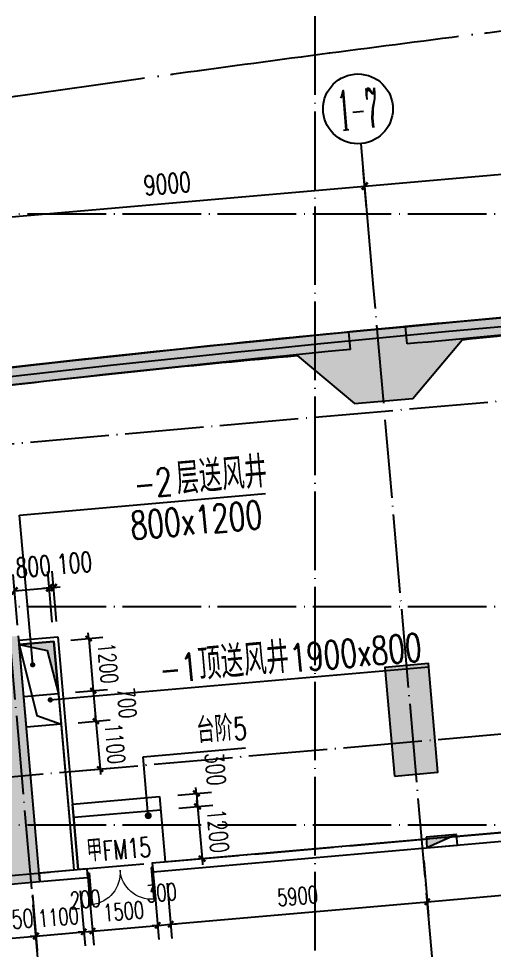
# Model space of a CAD drawing. Extents: x 246015 to 608740, y -108003 to 88400.
# Drawn here: x 345559 to 356457, y 25663 to 47009 of the extents above; entities that cross this region are included whole.
import ezdxf
from ezdxf.enums import TextEntityAlignment as Align

# ---------------------------------------------------------------- set-up
doc = ezdxf.new("R2010")
doc.units = 0
doc.header["$LTSCALE"] = 3000
doc.header["$MEASUREMENT"] = 0
doc.header["$PDMODE"] = 1
doc.linetypes.add('DOTE', pattern=[2.4200000000000004, 2, -0.2, 0.02, -0.2])
doc.layers.get('0').update_dxf_attribs({"linetype": 'CONTINUOUS'})
doc.layers.get('DEFPOINTS').update_dxf_attribs({"linetype": 'CONTINUOUS'})
for name, color, linetype in [('AXIS', 3, 'CONTINUOUS'), ('AXIS_TEXT', 7, 'CONTINUOUS'), ('column', 9, 'CONTINUOUS'), ('DIM_LEAD', 3, 'CONTINUOUS'), ('dote', 1, 'DOTE'), ('PUB_DIM', 3, 'CONTINUOUS'), ('PUB_HATCH', 8, 'CONTINUOUS'), ('PUB_TEXT', 7, 'CONTINUOUS'), ('stair', 2, 'CONTINUOUS'), ('WALL', 9, 'CONTINUOUS'), ('WINDOW', 4, 'CONTINUOUS'), ('WINDOW_TEXT', 7, 'CONTINUOUS'), ('楼板洞口', 4, 'CONTINUOUS'), ('消火栓', 6, 'CONTINUOUS')]:
    doc.layers.add(name, color=color, linetype=linetype)
doc.layers.add('红线', color=7, linetype='CONTINUOUS', true_color=0xe0150b)
doc.styles.add('_TCH_AXIS', font='COMPLEX', dxfattribs={"bigfont": 'GBCBIG'})
doc.styles.add('_TCH_DIM', font='SIMPLEX', dxfattribs={"bigfont": 'GBCBIG'})
doc.styles.add('_TCH_WINDOW', font='SIMPLEX', dxfattribs={"bigfont": 'GBCBIG'})
doc.styles.add('COMPLEX', font='COMPLEX')
doc.styles.add('DIM_FONT', font='simplex.shx', dxfattribs={"width": 0.7, "bigfont": 'hztxt.shx'})
doc.dimstyles.new('DIMN130', dxfattribs={"dimscale": 1.3, "dimtxt": 300, "dimasz": 100, "dimexe": 250, "dimexo": 300, "dimgap": 150, "dimtad": 1, "dimdec": 0, "dimzin": 0, "dimdsep": 46, "dimtxsty": 'DIM_FONT', "dimblk": 'ARCHTICK', "dimcen": 0.09, "dimclrt": 7, "dimazin": 2, "dimtfac": 1, "dimtdec": 0, "dimtix": 1, "dimtmove": 2, "dimatfit": 3, "dimfxl": 0, "dimtolj": 1, "dimtzin": 0, "dimarcsym": 0})
doc.dimstyles.new('DIMN140', dxfattribs={"dimscale": 1.4, "dimtxt": 300, "dimasz": 100, "dimexe": 250, "dimexo": 300, "dimgap": 150, "dimtad": 1, "dimdec": 0, "dimzin": 0, "dimdsep": 46, "dimtxsty": 'DIM_FONT', "dimblk": 'ARCHTICK', "dimcen": 0.09, "dimclrt": 7, "dimazin": 2, "dimtfac": 1, "dimtdec": 0, "dimtix": 1, "dimtmove": 2, "dimatfit": 3, "dimfxl": 0, "dimtolj": 1, "dimtzin": 0, "dimarcsym": 0})
doc.dimstyles.new('DIMN150', dxfattribs={"dimscale": 1.5, "dimtxt": 300, "dimasz": 100, "dimexe": 250, "dimexo": 300, "dimgap": 150, "dimtad": 1, "dimdec": 0, "dimzin": 0, "dimdsep": 46, "dimtxsty": 'DIM_FONT', "dimblk": 'ARCHTICK', "dimcen": 0.09, "dimclrt": 7, "dimazin": 2, "dimtfac": 1, "dimtdec": 0, "dimtix": 1, "dimtmove": 2, "dimatfit": 3, "dimfxl": 0, "dimtolj": 1, "dimtzin": 0, "dimarcsym": 0})

# ---------------------------------------------------------------- blocks, each defined once
blk = doc.blocks.new('_ARCHTICK')
at = {"color": 0, "linetype": 'ByBlock', "const_width": 0.4}
blk.add_lwpolyline([(-0.5, -0.5), (0.5, 0.5)], dxfattribs=at)
blk = doc.blocks.new('*D1144')
at = {"layer": 'AXIS', "color": 0, "lineweight": -2}
for p, q in [((23499.9999652706, 28084.68675917081), (23499.9999652706, 28950.44927407212)), ((32499.99998490015, 28084.68675917085), (32499.99998490015, 28950.44927407212)), ((23499.9999652706, 28575.44927407212), (32499.99998490015, 28575.44927407212))]:
    blk.add_line(p, q, dxfattribs=at)
at = {"layer": 'DEFPOINTS', "color": 0}
for p in [(32499.99998490015, 28575.44927407212), (23499.9999652706, 27634.68675917081), (32499.99998490015, 27634.68675917085)]:
    blk.add_point(p, dxfattribs=at)
at = {"layer": 'AXIS', "color": 0, "lineweight": -2, "xscale": 150, "yscale": 150, "zscale": 150, "rotation": 180}
blk.add_blockref('_ARCHTICK', (23499.9999652706, 28575.44927407212), dxfattribs=at)
at = {"layer": 'AXIS', "color": 0, "lineweight": -2, "xscale": 150, "yscale": 150, "zscale": 150}
blk.add_blockref('_ARCHTICK', (32499.99998490015, 28575.44927407212), dxfattribs=at)
at = {"layer": 'AXIS', "color": 7, "insert": (27999.99997508537, 29025.44927407212), "char_height": 450, "attachment_point": 5, "style": 'DIM_FONT'}
blk.add_mtext('\\A1;9000', dxfattribs=at)
blk = doc.blocks.new('*D1145')
at = {"layer": 'AXIS', "color": 0, "lineweight": -2}
for p, q in [((32499.99998490015, 28084.68675917085), (32499.99998490015, 28950.44927407215)), ((41499.99998490064, 28084.68675917089), (41499.99998490064, 28950.44927407215)), ((32499.99998490015, 28575.44927407215), (41499.99998490064, 28575.44927407215))]:
    blk.add_line(p, q, dxfattribs=at)
at = {"layer": 'DEFPOINTS', "color": 0}
for p in [(41499.99998490064, 28575.44927407215), (32499.99998490015, 27634.68675917085), (41499.99998490064, 27634.68675917089)]:
    blk.add_point(p, dxfattribs=at)
at = {"layer": 'AXIS', "color": 0, "lineweight": -2, "xscale": 150, "yscale": 150, "zscale": 150, "rotation": 180}
blk.add_blockref('_ARCHTICK', (32499.99998490015, 28575.44927407215), dxfattribs=at)
at = {"layer": 'AXIS', "color": 0, "lineweight": -2, "xscale": 150, "yscale": 150, "zscale": 150}
blk.add_blockref('_ARCHTICK', (41499.99998490064, 28575.44927407215), dxfattribs=at)
at = {"layer": 'AXIS', "color": 7, "insert": (36999.99998490039, 29025.44927407215), "char_height": 450, "attachment_point": 5, "style": 'DIM_FONT'}
blk.add_mtext('\\A1;9000', dxfattribs=at)
blk = doc.blocks.new('_AXISO')
blk.add_circle((0, 0), 0.5)
at = {"layer": 'AXIS_TEXT', "style": 'COMPLEX', "width": 1.041666666666667}
blk.add_attdef('A', text='', height=0.56, dxfattribs=at).set_placement((-0.25, -0.28), (0.25, -0.28), align=Align.FIT)
blk = doc.blocks.new('_FZH')
blk.add_lwpolyline([(-0.5, -0.5), (0.4999999999997726, -0.5), (0.4999999999997726, 0.5), (-0.5000000000001137, 0.5000000000000284)], close=True)
at = {"layer": 'PUB_HATCH'}
blk.add_solid([(-0.5, -0.5), (0.4999999999997726, -0.5), (-0.5000000000001137, 0.5000000000000284), (0.4999999999997726, 0.5)], dxfattribs=at)
blk = doc.blocks.new('*D129')
at = {"layer": 'DEFPOINTS', "color": 0}
for p in [(345856.4914461254, 27126.65895113927), (344810.4875166647, 27035.13944682645), (345955.8109230261, 25991.50678996685)]:
    blk.add_point(p, dxfattribs=at)
at = {"layer": 'PUB_DIM', "color": 0, "lineweight": -2}
for p, q in [((345893.0992471845, 26708.25738696723), (345986.3174239087, 25642.83881982347)), ((344847.0953177238, 26616.7378826544), (344940.313494448, 25551.31931551065)), ((344909.8069935654, 25899.98728565402), (344770.339805508, 25887.78468530099)), ((344909.8069935654, 25899.98728565402), (345955.8109230261, 25991.50678996685)), ((345955.8109230261, 25991.50678996685), (346095.2781110834, 26003.70939031988))]:
    blk.add_line(p, q, dxfattribs=at)
at = {"layer": 'PUB_DIM', "color": 0, "lineweight": -2, "xscale": 140, "yscale": 140, "zscale": 140}
for p, rotation in [((345955.8109230261, 25991.50678996685), 185.0003271632225), ((344909.8069935654, 25899.98728565402), 5.000327163222495)]:
    blk.add_blockref('_ARCHTICK', p, dxfattribs=dict(at, rotation=rotation))
at = {"layer": 'PUB_DIM', "color": 7, "insert": (345396.2011572366, 26364.14860198248), "char_height": 420.0000000000001, "attachment_point": 5, "rotation": 5.000327163222506, "style": 'DIM_FONT'}
blk.add_mtext('\\A1;1050', dxfattribs=at)
blk = doc.blocks.new('*D374')
at = {"layer": 'DEFPOINTS', "color": 0}
for p in [(348814.4374242534, 28885.90390498798), (349761.4474763771, 27764.17759084384), (348919.0311415652, 27690.47086449647)]:
    blk.add_point(p, dxfattribs=at)
at = {"layer": 'PUB_DIM', "color": 0, "lineweight": -2}
for p, q in [((349656.8537590653, 28959.61063133535), (349644.6511587123, 29099.0778193927)), ((349232.8389884255, 28922.51170604709), (350005.5217292087, 28990.11713221794)), ((349656.8537590653, 28959.61063133535), (349761.4474763771, 27764.17759084384)), ((349337.4327057373, 27727.07866555559), (350110.1154465205, 27794.68409172644)), ((349761.4474763771, 27764.17759084384), (349773.6500767301, 27624.7104027865))]:
    blk.add_line(p, q, dxfattribs=at)
at = {"layer": 'PUB_DIM', "color": 0, "lineweight": -2, "xscale": 140, "yscale": 140, "zscale": 140}
for p, rotation in [((349656.8537590653, 28959.61063133535), 275.0003271632238), ((349761.4474763771, 27764.17759084384), 95.00032716322382)]:
    blk.add_blockref('_ARCHTICK', p, dxfattribs=dict(at, rotation=rotation))
at = {"layer": 'PUB_DIM', "color": 7, "insert": (350127.5521818933, 28398.50191214872), "char_height": 420.0000000000001, "attachment_point": 5, "rotation": 275.0003271632238, "style": 'DIM_FONT'}
blk.add_mtext('\\A1;1200', dxfattribs=at)
blk = doc.blocks.new('*D375')
at = {"layer": 'DEFPOINTS', "color": 0}
for p in [(348788.2889949256, 29184.76216511089), (348814.4374242535, 28885.90390498799), (349656.8537590653, 28959.61063133534)]:
    blk.add_point(p, dxfattribs=at)
at = {"layer": 'PUB_DIM', "color": 0, "lineweight": -2}
for p, q in [((349206.6905590976, 29221.36996616999), (349979.3732998808, 29288.97539234083)), ((349630.7053297374, 29258.46889145824), (349618.5027293843, 29397.93607951559)), ((349630.7053297374, 29258.46889145824), (349656.8537590653, 28959.61063133534)), ((349232.8389884256, 28922.5117060471), (350005.5217292087, 28990.11713221794)), ((349656.8537590653, 28959.61063133534), (349669.0563594184, 28820.143443278))]:
    blk.add_line(p, q, dxfattribs=at)
at = {"layer": 'PUB_DIM', "color": 0, "lineweight": -2, "xscale": 140, "yscale": 140, "zscale": 140}
for p, rotation in [((349630.7053297374, 29258.46889145824), 275.0003271632235), ((349656.8537590653, 28959.61063133534), 95.00032716322346)]:
    blk.add_blockref('_ARCHTICK', p, dxfattribs=dict(at, rotation=rotation))
at = {"layer": 'PUB_DIM', "color": 7, "insert": (350066.7175072291, 29816.59645848841), "char_height": 420.0000000000001, "attachment_point": 5, "rotation": 275.00032716322346, "style": 'DIM_FONT'}
blk.add_mtext('\\A1;300', dxfattribs=at)
blk = doc.blocks.new('*D881')
at = {"layer": 'DEFPOINTS', "color": 0}
for p in [(363771.0290372423, 28889.47038096279), (354805.2767575808, 28105.06866413549), (363887.315487778, 27560.31022409642)]:
    blk.add_point(p, dxfattribs=at)
at = {"layer": 'PUB_DIM', "color": 0, "lineweight": -2}
for p, q in [((363805.0197783061, 28500.95444882882), (363915.6411053312, 27236.54694731811)), ((354839.2674986446, 27716.55273200152), (354949.8888256697, 26452.14523049081)), ((354921.5632081165, 26775.90850726912), (363887.315487778, 27560.31022409642))]:
    blk.add_line(p, q, dxfattribs=at)
at = {"layer": 'PUB_DIM', "color": 0, "lineweight": -2, "xscale": 130, "yscale": 130, "zscale": 130}
for p, rotation in [((363887.315487778, 27560.31022409642), 5.000000205322699), ((354921.5632081165, 26775.90850726912), 185.0000002053227)]:
    blk.add_blockref('_ARCHTICK', p, dxfattribs=dict(at, rotation=rotation))
at = {"layer": 'PUB_DIM', "color": 7, "insert": (359370.4486068834, 27556.62529781675), "char_height": 390, "attachment_point": 5, "rotation": 5.000000205322699, "style": 'DIM_FONT'}
blk.add_mtext('\\A1;9000', dxfattribs=at)
blk = doc.blocks.new('*D882')
at = {"layer": 'DEFPOINTS', "color": 0}
for p in [(354805.2767575808, 28105.06866413549), (348927.7541108624, 27590.85204170709), (354921.5632081165, 26775.90850726912)]:
    blk.add_point(p, dxfattribs=at)
at = {"layer": 'PUB_DIM', "color": 0, "lineweight": -2}
for p, q in [((354839.2674986446, 27716.55273200152), (354949.8888256697, 26452.14523049081)), ((348961.7448519262, 27202.33610957312), (349072.3661789513, 25937.92860806241)), ((349044.0405613981, 26261.69188484072), (354921.5632081165, 26775.90850726912))]:
    blk.add_line(p, q, dxfattribs=at)
at = {"layer": 'PUB_DIM', "color": 0, "lineweight": -2, "xscale": 130, "yscale": 130, "zscale": 130}
for p, rotation in [((354921.5632081165, 26775.90850726912), 5.000000205322724), ((349044.0405613981, 26261.69188484072), 185.0000002053227)]:
    blk.add_blockref('_ARCHTICK', p, dxfattribs=dict(at, rotation=rotation))
at = {"layer": 'PUB_DIM', "color": 7, "insert": (351948.8111436934, 26907.31612818889), "char_height": 390, "attachment_point": 5, "rotation": 5.000000205322724, "style": 'DIM_FONT'}
blk.add_mtext('\\A1;5900', dxfattribs=at)
blk = doc.blocks.new('*D883')
at = {"layer": 'DEFPOINTS', "color": 0}
for p in [(348628.895135425, 27564.70526828417), (348927.7541108624, 27590.85204170709), (349044.0405613981, 26261.69188484072)]:
    blk.add_point(p, dxfattribs=at)
at = {"layer": 'PUB_DIM', "color": 0, "lineweight": -2}
for p, q in [((348662.8858764889, 27176.18933615019), (348773.5072035139, 25911.78183463949)), ((348961.7448519262, 27202.33610957312), (349072.3661789513, 25937.92860806241)), ((348745.1815859607, 26235.5451114178), (349044.0405613981, 26261.69188484072)), ((349044.0405613981, 26261.69188484072), (349173.5458721094, 26273.02213186201)), ((348745.1815859607, 26235.5451114178), (348615.6762752494, 26224.21486439652))]:
    blk.add_line(p, q, dxfattribs=at)
at = {"layer": 'PUB_DIM', "color": 0, "lineweight": -2, "xscale": 130, "yscale": 130, "zscale": 130}
for p, rotation in [((348745.1815859607, 26235.5451114178), 5.0000002053227), ((349044.0405613981, 26261.69188484072), 185.0000002053227)]:
    blk.add_blockref('_ARCHTICK', p, dxfattribs=dict(at, rotation=rotation))
at = {"layer": 'PUB_DIM', "color": 7, "insert": (348830.3119218337, 26983.56113641603), "char_height": 390, "attachment_point": 5, "rotation": 5.000000205322724, "style": 'DIM_FONT'}
blk.add_mtext('\\A1;300', dxfattribs=at)
blk = doc.blocks.new('*D884')
at = {"layer": 'DEFPOINTS', "color": 0}
for p in [(348628.895135425, 27564.70526828417), (347134.6025203035, 27433.97159907466), (348745.1815859607, 26235.5451114178)]:
    blk.add_point(p, dxfattribs=at)
at = {"layer": 'PUB_DIM', "color": 0, "lineweight": -2}
for p, q in [((348662.8858764889, 27176.1893361502), (348773.5072035139, 25911.78183463949)), ((347168.5932613674, 27045.45566694068), (347279.2145883924, 25781.04816542998)), ((347250.8889708392, 26104.81144220829), (348745.1815859607, 26235.5451114178))]:
    blk.add_line(p, q, dxfattribs=at)
at = {"layer": 'PUB_DIM', "color": 0, "lineweight": -2, "xscale": 130, "yscale": 130, "zscale": 130}
for p, rotation in [((348745.1815859607, 26235.5451114178), 5.000000205322712), ((347250.8889708392, 26104.81144220829), 185.0000002053227)]:
    blk.add_blockref('_ARCHTICK', p, dxfattribs=dict(at, rotation=rotation))
at = {"layer": 'PUB_DIM', "color": 7, "insert": (347964.0445373362, 26558.69420894703), "char_height": 390, "attachment_point": 5, "rotation": 5.000000205322712, "style": 'DIM_FONT'}
blk.add_mtext('\\A1;1500', dxfattribs=at)
blk = doc.blocks.new('*D885')
at = {"layer": 'DEFPOINTS', "color": 0}
for p in [(346935.3684881903, 27416.54087915676), (347134.6025203034, 27433.97159907465), (347250.8889708391, 26104.81144220829)]:
    blk.add_point(p, dxfattribs=at)
at = {"layer": 'PUB_DIM', "color": 0, "lineweight": -2}
for p, q in [((346969.3592292542, 27028.02494702279), (347079.9805562793, 25763.61744551209)), ((347168.5932613672, 27045.45566694068), (347279.2145883924, 25781.04816542998)), ((347051.654938726, 26087.3807222904), (346922.1496280147, 26076.05047526912)), ((347051.654938726, 26087.3807222904), (347250.8889708391, 26104.81144220829)), ((347250.8889708391, 26104.81144220829), (347380.3942815504, 26116.14168922957))]:
    blk.add_line(p, q, dxfattribs=at)
at = {"layer": 'PUB_DIM', "color": 0, "lineweight": -2, "xscale": 130, "yscale": 130, "zscale": 130}
for p, rotation in [((347051.654938726, 26087.3807222904), 5.000000205322541), ((347250.8889708391, 26104.81144220829), 185.0000002053225)]:
    blk.add_blockref('_ARCHTICK', p, dxfattribs=dict(at, rotation=rotation))
at = {"layer": 'PUB_DIM', "color": 7, "insert": (347086.9728029368, 26831.0387205361), "char_height": 390, "attachment_point": 5, "rotation": 5.0000002053225465, "style": 'DIM_FONT'}
blk.add_mtext('\\A1;200', dxfattribs=at)
blk = doc.blocks.new('*D886')
at = {"layer": 'DEFPOINTS', "color": 0}
for p in [(346935.3684881903, 27416.54087915676), (345839.5244768583, 27320.66694721536), (347051.654938726, 26087.3807222904)]:
    blk.add_point(p, dxfattribs=at)
at = {"layer": 'PUB_DIM', "color": 0, "lineweight": -2}
for p, q in [((345873.5152179222, 26932.15101508138), (345984.1365449473, 25667.74351357069)), ((346969.3592292541, 27028.02494702279), (347079.9805562792, 25763.61744551209)), ((345955.810927394, 25991.506790349), (347051.654938726, 26087.3807222904)), ((347051.654938726, 26087.3807222904), (347181.1602494373, 26098.71096931169)), ((345955.810927394, 25991.506790349), (345826.3056166827, 25980.17654332772))]:
    blk.add_line(p, q, dxfattribs=at)
at = {"layer": 'PUB_DIM', "color": 0, "lineweight": -2, "xscale": 130, "yscale": 130, "zscale": 130}
for p, rotation in [((345955.810927394, 25991.506790349), 5.000000205322781), ((347051.654938726, 26087.3807222904), 185.0000002053228)]:
    blk.add_blockref('_ARCHTICK', p, dxfattribs=dict(at, rotation=rotation))
at = {"layer": 'PUB_DIM', "color": 7, "insert": (346469.7421919962, 26427.95968845368), "char_height": 390, "attachment_point": 5, "rotation": 5.00000020532275, "style": 'DIM_FONT'}
blk.add_mtext('\\A1;1100', dxfattribs=at)
blk = doc.blocks.new('*D887')
at = {"layer": 'DEFPOINTS', "color": 0}
for p in [(346261.7779347746, 33967.91953630912), (345572.4981553977, 32667.55573896394), (346369.451642171, 32737.28474134077)]:
    blk.add_point(p, dxfattribs=at)
at = {"layer": 'PUB_DIM', "color": 0, "lineweight": -2}
for p, q in [((345533.2754994441, 33115.8431281017), (345432.1389013733, 34271.76335821375)), ((346330.2289862175, 33185.57213047853), (346229.0923881467, 34341.49236059059)), ((345464.8244480013, 33898.19053393228), (346261.7779347746, 33967.91953630912))]:
    blk.add_line(p, q, dxfattribs=at)
at = {"layer": 'PUB_DIM', "color": 0, "lineweight": -2, "xscale": 150, "yscale": 150, "zscale": 150}
for p, rotation in [((345464.8244480013, 33898.19053393228), 185.000328692046), ((346261.7779347746, 33967.91953630912), 5.000328692045946)]:
    blk.add_blockref('_ARCHTICK', p, dxfattribs=dict(at, rotation=rotation))
at = {"layer": 'PUB_DIM', "color": 7, "insert": (345894.4492890516, 34455.25141066126), "char_height": 450, "attachment_point": 5, "rotation": 5.0003286920459455, "style": 'DIM_FONT'}
blk.add_mtext('\\A1;800', dxfattribs=at)
blk = doc.blocks.new('*D888')
at = {"layer": 'DEFPOINTS', "color": 0}
for p in [(346361.3973572411, 33976.63568230915), (346369.4516421711, 32737.28474134078), (346469.0710646375, 32746.00088734079)]:
    blk.add_point(p, dxfattribs=at)
at = {"layer": 'PUB_DIM', "color": 0, "lineweight": -2}
for p, q in [((346330.2289862175, 33185.57213047854), (346229.0923881467, 34341.49236059061)), ((346429.8484086839, 33194.28827647855), (346328.7118106131, 34350.20850659061)), ((346261.7779347747, 33967.91953630913), (346112.3488050621, 33954.84531765796)), ((346261.7779347747, 33967.91953630913), (346361.3973572411, 33976.63568230915)), ((346361.3973572411, 33976.63568230915), (346510.8264869537, 33989.70990096033))]:
    blk.add_line(p, q, dxfattribs=at)
at = {"layer": 'PUB_DIM', "color": 0, "lineweight": -2, "xscale": 150, "yscale": 150, "zscale": 150}
for p, rotation in [((346261.7779347747, 33967.91953630913), 5.000328692045404), ((346361.3973572411, 33976.63568230915), 185.0003286920454)]:
    blk.add_blockref('_ARCHTICK', p, dxfattribs=dict(at, rotation=rotation))
at = {"layer": 'PUB_DIM', "color": 7, "insert": (346839.2932568885, 34537.9259450967), "char_height": 450, "attachment_point": 5, "rotation": 5.000328692045386, "style": 'DIM_FONT'}
blk.add_mtext('\\A1;100', dxfattribs=at)
blk = doc.blocks.new('*D990')
at = {"layer": 'DEFPOINTS', "color": 0}
for p in [(346369.4519923355, 32737.28073920427), (347268.4387219938, 31611.34808262699), (346474.0388850862, 31541.84710161762)]:
    blk.add_point(p, dxfattribs=at)
at = {"layer": 'PUB_DIM', "color": 0, "lineweight": -2}
for p, q in [((347163.8518292431, 32806.78172021364), (347152.5215825284, 32936.2870309518)), ((346757.9679245499, 32771.27147934816), (347487.6151060885, 32835.10733700022)), ((347163.8518292431, 32806.78172021364), (347268.4387219938, 31611.34808262699)), ((346862.5548173006, 31575.83784176151), (347592.2019988392, 31639.67369941357)), ((347268.4387219938, 31611.34808262699), (347279.7689687085, 31481.84277188884))]:
    blk.add_line(p, q, dxfattribs=at)
at = {"layer": 'PUB_DIM', "color": 0, "lineweight": -2, "xscale": 130, "yscale": 130, "zscale": 130}
for p, rotation in [((347163.8518292431, 32806.78172021364), 275.0000000696522), ((347268.4387219938, 31611.34808262699), 95.00000006965223)]:
    blk.add_blockref('_ARCHTICK', p, dxfattribs=dict(at, rotation=rotation))
at = {"layer": 'PUB_DIM', "color": 7, "insert": (347604.6612078329, 32243.05564156417), "char_height": 390, "attachment_point": 5, "rotation": 275.00000006965223, "style": 'DIM_FONT'}
blk.add_mtext('\\A1;1200', dxfattribs=at)
blk = doc.blocks.new('*D991')
at = {"layer": 'DEFPOINTS', "color": 0}
for p in [(346474.0388850861, 31541.84710161768), (346535.0479058159, 30844.51081349944), (347329.4477427235, 30914.01179450875)]:
    blk.add_point(p, dxfattribs=at)
at = {"layer": 'PUB_DIM', "color": 0, "lineweight": -2}
for p, q in [((346862.5548173006, 31575.83784176154), (347592.2019988392, 31639.67369941354)), ((347268.4387219938, 31611.34808262699), (347329.4477427235, 30914.01179450875)), ((346923.5638380304, 30878.5015536433), (347653.2110195689, 30942.3374112953))]:
    blk.add_line(p, q, dxfattribs=at)
at = {"layer": 'PUB_DIM', "color": 0, "lineweight": -2, "xscale": 130, "yscale": 130, "zscale": 130}
for p, rotation in [((347268.4387219938, 31611.34808262699), 95.00000006964743), ((347329.4477427235, 30914.01179450875), 275.0000000696475)]:
    blk.add_blockref('_ARCHTICK', p, dxfattribs=dict(at, rotation=rotation))
at = {"layer": 'PUB_DIM', "color": 7, "insert": (348038.2979824087, 31327.36509787603), "char_height": 390, "attachment_point": 5, "rotation": 275.0000000696474, "style": 'DIM_FONT'}
blk.add_mtext('\\A1;700', dxfattribs=at)
blk = doc.blocks.new('*D992')
at = {"layer": 'DEFPOINTS', "color": 0}
for p in [(346535.0479058159, 30844.51081349939), (346630.9193545361, 29748.69515562931), (347425.3191914436, 29818.19613663867)]:
    blk.add_point(p, dxfattribs=at)
at = {"layer": 'PUB_DIM', "color": 0, "lineweight": -2}
for p, q in [((347329.4477427235, 30914.01179450874), (347318.1174960088, 31043.5171052469)), ((346923.5638380304, 30878.50155364328), (347653.2110195688, 30942.33741129532)), ((347329.4477427235, 30914.01179450874), (347425.3191914436, 29818.19613663867)), ((347019.4352867506, 29782.6858957732), (347749.082468289, 29846.52175342524)), ((347425.3191914436, 29818.19613663867), (347436.6494381583, 29688.69082590051))]:
    blk.add_line(p, q, dxfattribs=at)
at = {"layer": 'PUB_DIM', "color": 0, "lineweight": -2, "xscale": 130, "yscale": 130, "zscale": 130}
for p, rotation in [((347329.4477427235, 30914.01179450874), 275.0000000696519), ((347425.3191914436, 29818.19613663867), 95.0000000696519)]:
    blk.add_blockref('_ARCHTICK', p, dxfattribs=dict(at, rotation=rotation))
at = {"layer": 'PUB_DIM', "color": 7, "insert": (347765.899399298, 30400.09470571753), "char_height": 390, "attachment_point": 5, "rotation": 275.0000000696519, "style": 'DIM_FONT'}
blk.add_mtext('\\A1;1100', dxfattribs=at)
blk = doc.blocks.new('$DorLib2D$00000002')
for p, q in [((-0.5, -5.684341886080802e-17), (-0.5000000000000007, 0.4875)), ((-0.4750000000000007, 0.4875), (-0.5000000000000007, 0.4875)), ((-0.475, -2.842170943040401e-17), (-0.4750000000000007, 0.4875)), ((0.475, -2.842170943040401e-17), (0.4750000000000007, 0.4875)), ((0.4750000000000007, 0.4875), (0.5000000000000007, 0.4875)), ((0.5, -5.684341886080802e-17), (0.5000000000000007, 0.4875)), ((-0.5, -5.684341886080802e-17), (-0.475, -2.842170943040401e-17)), ((0.5, -5.684341886080802e-17), (0.475, -2.842170943040401e-17))]:
    blk.add_line(p, q)
at = {"lineweight": 13}
for centre, start, end in [((-0.4875, -4.263256414560601e-17), 0, 88.53071641864632), ((0.4875, -4.263256414560601e-17), 91.4692835813537, 180)]:
    blk.add_arc(centre, 0.4875, start, end, dxfattribs=at)
blk = doc.blocks.new('$TwtSys$00000434')
for p, q in [((-0.5, 0.5), (-0.5, -0.5)), ((-0.5, -0.5), (0.5, 0.5)), ((0.5, 0.5), (-0.5, 0.5)), ((0.5, -0.5), (0.5, 0.5)), ((-0.5, -0.5), (0.5, -0.5))]:
    blk.add_line(p, q)
blk.add_solid([(0.5, -0.5), (0.5, 0.5), (-0.5, -0.5)])
blk = doc.blocks.new('1-1')
at = {"layer": 'PUB_HATCH'}
h = blk.add_hatch(color=256, dxfattribs=at)
edge = h.paths.add_edge_path()
edge.add_line((50074.99994526542, 24724.75974502155), (50074.99994526542, 25124.89792431527))
edge.add_arc((36748.60437409113, -482029.3935436145), 507329.3488191447, 88.49479621378605, 91.4738205395206)
edge.add_line((23699.99997915659, 25132.12125872317), (23699.99997915659, 24731.98878296567))
edge.add_arc((31095.71826270123, -225618.7781646519), 250459.9831513807, 90.10861344763862, 91.69210682840998, ccw=False)
edge.add_line((30620.93100604659, 24840.75496844886), (31829.48692335188, 23632.19904991658))
edge.add_line((31829.48692335188, 23632.19904991658), (33170.90827958926, 23632.19904923544))
edge.add_line((33170.90827958926, 23632.19904923544), (34414.34665882587, 24875.63742720961))
edge.add_arc((36890.42837934537, -101270.1012901025), 126170.0375573498, 88.77582810116758, 91.12449947063408, ccw=False)
edge.add_line((39585.9508891257, 24871.13913356836), (40829.38926709967, 23627.70075433177))
edge.add_line((40829.38926709967, 23627.70075433177), (42170.81062333693, 23627.70075365074))
edge.add_line((42170.81062333693, 23627.70075365074), (43379.36654186947, 24836.25667095601))
edge.add_arc((42517.05545768588, -228046.8410344044), 252884.5679069103, 88.28734976793152, 89.80462674371131, ccw=False)
for points in [[(23099.99997910532, 13850.0000309596), (23699.99997910298, 13350.0000330914), (23699.99997912947, 19000.18588982615), (23099.99997912947, 19000.18588982896)], [(23099.99997910532, 13850.0000309596), (22449.99997910318, 13850.00002865017), (22449.99998087967, 13350.00002865016), (23699.99997910298, 13350.0000330914)]]:
    blk.add_hatch(color=256, dxfattribs=at).paths.add_polyline_path(points)
at = {"layer": 'AXIS'}
blk.add_line((32499.99990930685, 26246.27068980083), (32499.99990930684, 29550.0515154437), dxfattribs=at)
at = {"layer": 'dote', "ltscale": 0.3}
for p, q in [((23500, 134.8104562282097), (23500, 26247.90766449025, 8.499160065949853e-09)), ((32500, -377.7737276738044), (32499.99999999977, 26246.27068980082, 8.498630008084357e-09)), ((-1772.975631629408, 23399.99999999988, 7.576998063441188e-09), (74978.55781261041, 23399.99999999988, 7.576998063441082e-09)), ((-1772.975631629408, 15799.99999999988, 5.116092709503007e-09), (74978.55781261041, 15799.99999999977, 5.116092709502901e-09)), ((11239.99998036935, 13549.99999999988, 4.387535203402872e-09), (62534.99995216227, 13549.99999999977, 4.387535203402793e-09))]:
    blk.add_line(p, q, dxfattribs=at)
at = {"layer": 'dote', "linetype": 'Continuous', "elevation": 4.501282702647856e-09}
blk.add_lwpolyline([(11150.09543592157, 24453.47168850931, -0.03011769992362508), (72186.12421292556, 23860.2768601776, -0.03011769992362508)], format="xyb", dxfattribs=at)
at = {"layer": 'WALL'}
for p, q in [((23699.99997910298, 13350.0000330914), (23699.99997912947, 19000.18588982615)), ((22449.99998087967, 13350.00002865016), (23699.99997910298, 13350.0000330914))]:
    blk.add_line(p, q, dxfattribs=at)
at = {"layer": 'WALL', "elevation": 2.087848135353122e-07}
blk.add_lwpolyline([(50074.99994526542, 24724.75974502155), (50074.99994526542, 25124.89792431527, 0.01299917786544331), (23699.99997915659, 25132.12125872317), (23699.99997915659, 24731.98878296567, -0.006909403242648511), (30620.93100604659, 24840.75496844886), (31829.48692335188, 23632.19904991658), (33170.90827958926, 23632.19904923544), (34414.34665882587, 24875.63742720961, -0.01024837088092986), (39585.9508891257, 24871.13913356836), (40829.38926709967, 23627.70075433177), (42170.81062333693, 23627.70075365074), (43379.36654186947, 24836.25667095601, -0.006620466446757357), (50074.99994526536, 24724.75974500956, -66.90392732009462)], format="xyb", dxfattribs=at)
at = {"layer": 'AXIS'}
ref = blk.add_blockref('_AXISO', (32499.99990930683, 30350.0515154437), dxfattribs=dict(at, xscale=1600, yscale=1600, zscale=1600))
ref.add_attrib('A', '1-7', dxfattribs={"layer": 'AXIS_TEXT', "height": 905.0966799187809, "style": '_TCH_AXIS', "width": 0.3818181818181834}).set_placement((32047.45156934744, 29897.50317548431), (32952.54824926623, 29897.50317548431), align=Align.FIT)
at = {"layer": 'column', "xscale": 1000.000000000116, "yscale": 2500, "zscale": 2500}
blk.add_blockref('_FZH', (32500.09994516883, 16300.00149527704), dxfattribs=at)
at = {"layer": 'AXIS'}
for p1, p2, distance, picture, middle in [((23499.9999652706, 27634.68675917081), (32499.99998490015, 27634.68675917085), 940.7625149012712, '*D1144', (27999.99997508537, 29025.44927407212)), ((32499.99998490015, 27634.68675917085), (41499.99998490064, 27634.68675917089), 940.7625149012603, '*D1145', (36999.99998490039, 29025.44927407215))]:
    dim = blk.add_aligned_dim(p1=p1, p2=p2, distance=distance, dimstyle='DIMN150', dxfattribs=at)
    dim.commit()
    dim.dimension.update_dxf_attribs({"geometry": picture, "text_midpoint": middle})

msp = doc.modelspace()

# ---------------------------------------------------------------- hatches: boundary and pattern name
at = {"layer": 'PUB_HATCH'}
for points in [[(362093.7342004796, 40621.26410872844, 0.003795626647485768), (354419.6810189457, 39953.66179706214), (354457.3720169839, 39555.4415204979, -0.003795626647485768), (362125.3751339251, 40222.51750832819)], [(353125.0674206419, 39829.45408003003, 0.008111460518372117), (336769.3717426469, 37970.81235875678), (336820.9778789695, 37574.15531962371, -0.008111460518372117), (353163.7790652285, 39431.33172625751)]]:
    msp.add_hatch(color=256, dxfattribs=at).paths.add_polyline_path(points)
at = {"layer": '楼板洞口'}
msp.add_hatch(color=256, dxfattribs=at).paths.add_polyline_path([(345572.4962338588, 32667.55614498048), (346216.3053020464, 32531.52084808677), (346474.0388850862, 31541.84710161765), (346369.4519923354, 32737.28073920429)])

# ---------------------------------------------------------------- linework, layer by layer
at = {"layer": 'DIM_LEAD'}
for p, q in [((345580.9443054898, 35636.09210271034), (351216.768702003, 36129.16284720194)), ((345881.1053394857, 32205.23586105758), (345580.9443054898, 35636.09210271034)), ((347052.2076798655, 31467.87559585572), (354952.6077505809, 32159.07106789076)), ((346284.2849568629, 31400.69106035609), (347052.2076798655, 31467.87559585572)), ((348410.3040628794, 30094.38194524702), (350756.0375127404, 30299.60702983564)), ((348528.0676477939, 28748.4265284914), (348410.3040628794, 30094.38194524702))]:
    msp.add_line(p, q, dxfattribs=at)
for points, const_width in [([(345886.3147848735, 32175.69162847741, 1), (345875.8958940977, 32234.78009363774, 1)], 59.99999999999999), ([(346254.7407243099, 31395.48161481435, 1), (346313.8291894158, 31405.90050589785, 1)], 60), ([(348535.0137998347, 28709.03425803353, 1), (348521.1214957531, 28787.81879894928, 1)], 80)]:
    msp.add_lwpolyline(points, format="xyb", close=True, dxfattribs=dict(at, const_width=const_width))
at = {"layer": 'dote', "ltscale": 0.3}
for p, q in [((352353.8653576176, -81061.37350957943), (352353.8653576176, 53538.62649042057)), ((295667.8995579707, 42538.62649042057), (554353.8653576176, 42538.62649042057)), ((295667.8995579707, 33538.62649042057), (554353.8653576176, 33538.62649042057)), ((295667.8995579707, 28538.62646587036), (554353.8653576176, 28538.62646587036))]:
    msp.add_line(p, q, dxfattribs=at)
at = {"layer": 'stair'}
for p, q in [((346795.9117606325, 29010.44027993335), (348788.2958211132, 29184.76276236418)), ((348788.2958211132, 29184.76276236418), (348919.0473345586, 27690.28578016962)), ((346926.6539072724, 27516.14897931892), (346795.9117606323, 29010.44027993335)), ((346822.0601899604, 28711.58201981046), (348814.4442504412, 28885.90450224129))]:
    msp.add_line(p, q, dxfattribs=at)
msp.add_lwpolyline([(299553.8653576176, 3467.806101414019), (299553.865357618, 28838.62646587078), (316453.8653576119, 28838.6264658935), (316453.8653576138, 27409.6504667333), (323493.0591494418, 28025.50012409723), (322800.1674765931, 35945.28818203107, -0.0349915637340729), (393128.8011265679, 42129.08662435709), (393066.72035204, 42838.62646058171), (467189.2147295345, 42838.62646058176), (467162.9684561654, 42538.62649042057), (467127.6800535092, 42135.27323736945, -0.03585391562555726), (537955.1984380585, 35916.07547811027), (536854.8528064509, 23339.06743433188), (538648.003269976, 23182.18709682094), (537798.3210785519, 13438.62649042164), (553653.8653576155, 13438.62646443379), (553653.8653576148, -20761.3735095794), (454653.8653576178, -20761.37353271484), (454653.8653576178, -29761.37351934906), (393186.2387125003, -29761.37351934896), (325560.8677909512, -48546.19877126702), (299553.8653576176, 3467.806101414019)], format="xyb", close=True, dxfattribs=at)
at = {"layer": 'WALL'}
for p, q in [((354457.3720169838, 39555.4415204979), (354419.6810189457, 39953.66179706214)), ((353163.7790652285, 39431.33172625751), (353125.0674206418, 39829.45408003003)), ((345563.7807092485, 32767.17504499615), (346460.3549188699, 32845.62030714862)), ((345563.7807092485, 32767.17504499615), (345572.4968550159, 32667.55562518776)), ((345572.4968550159, 32667.55562518776), (346369.4516421707, 32737.28474134075)), ((346369.4516421707, 32737.28474134075), (346827.0344872313, 27507.43283620927)), ((346460.3549188699, 32845.62030714862), (346926.6539072723, 27516.14897931884)), ((370636.070979371, 29590.59061081814), (348620.1791415205, 27664.32298289029)), ((348637.6114277391, 27465.08414280842), (370653.5032655897, 29391.35177073622)), ((348620.1791415205, 27664.32298289029), (348637.6114277391, 27465.08414280842)), ((346030.0486951774, 27437.70102872892), (346827.0344872313, 27507.43283620927)), ((346030.0486951774, 27437.70102872892), (346047.480981396, 27238.46218864699)), ((347125.8878409084, 27533.58083625081), (346926.6539072723, 27516.14897931884)), ((346944.0861934909, 27316.91013923696), (347143.3201271271, 27334.34199616894)), ((347143.3201271271, 27334.34199616894), (347125.8878409084, 27533.58083625081)), ((346047.480981396, 27238.46218864699), (346944.0861934909, 27316.91013923696))]:
    msp.add_line(p, q, dxfattribs=at)
for centre, radius, start, end in [((402227.8852087914, -465158.8925394566), 507370.0000356945, 94.53696971973692, 95.40685909235086), ((402227.8852087875, -465158.8925394617), 506970.0000356992, 94.5369697197364, 95.40685909235035), ((402227.8851985258, -465158.8924334403), 507369.9999291807, 95.55372730046703, 97.41269634396124), ((402227.8851985273, -465158.8924334424), 506969.999929183, 95.55372730046717, 97.41269634396139)]:
    msp.add_arc(centre, radius, start, end, dxfattribs=at)
at = {"layer": '楼板洞口'}
msp.add_line((346535.0479057393, 30844.51081301727), (346818.3075384409, 27607.05131081974), dxfattribs=at)
at = {"layer": '楼板洞口', "color": 4, "elevation": -2.523711924637895e-10}
for points in [[(345572.4962338588, 32667.55614498048), (346369.4519923354, 32737.28073920429), (346474.0388836709, 31541.84710149383), (345677.0831251942, 31472.12250727002)], [(345572.4962338588, 32667.55614498048), (346369.4519923354, 32737.28073920429), (346535.0479057393, 30844.51081301727), (345738.0921472627, 30774.78621879347)]]:
    msp.add_lwpolyline(points, close=True, dxfattribs=at)
msp.add_lwpolyline([(345572.4962338588, 32667.55614498048), (346216.3053020464, 32531.52084808677), (346474.0388850862, 31541.84710161765), (346369.4519923354, 32737.28073920429), (345572.4962339413, 32667.55614403685)], dxfattribs=at)
at = {"layer": '楼板洞口'}
msp.add_lwpolyline([(345572.4981553978, 32667.55573896395), (345975.2804908135, 31047.14008418508), (346535.0479057393, 30844.51081301727)], dxfattribs=at)
at = {"layer": '红线', "linetype": 'DOTE'}
msp.add_lwpolyline([(321625.8122236968, 41313.45886279433), (283781.9795882942, 20451.80374480574), (327022.3894365074, -69761.58145092637, -0.1186699078793288), (571935.0341255905, -34204.95812891633), (582106.972587371, -28597.61190365464), (543576.1139023544, 41298.82532121032, 0.09139635167262522), (321625.8122236968, 41313.45886279433)], format="xyb", dxfattribs=at)
at = {"layer": '红线', "color": 31, "linetype": 'DOTE', "ltscale": 0.5}
msp.add_lwpolyline([(321625.8122236968, 41313.45886279433), (283781.9795882942, 20451.80374480574), (327022.3894365074, -69761.58145092637, -0.1186699078793288), (571935.0341255905, -34204.95812891633), (582106.972587371, -28597.61190365464), (543576.1139023544, 41298.82532121032, 0.09139635167262522), (321625.8122236968, 41313.45886279433)], format="xyb", dxfattribs=at)

# ---------------------------------------------------------------- block references
at = {"layer": 'WALL', "rotation": 5.000000001750998}
msp.add_blockref('1-1', (323601.2100043104, 11873.50322925126), dxfattribs=at)
at = {"layer": 'WINDOW', "xscale": 1500, "yscale": -1500, "zscale": 1500, "rotation": 5.000327163223965}
msp.add_blockref('$DorLib2D$00000002', (347881.749634324, 27499.33248952969), dxfattribs=at)
at = {"layer": '消火栓', "xscale": 700, "yscale": 240, "zscale": 700, "rotation": 184.9999999999995}
msp.add_blockref('$TwtSys$00000434', (355251.8435675025, 28164.24896434492), dxfattribs=at)

# ---------------------------------------------------------------- texts
at = {"layer": 'PUB_TEXT', "style": '_TCH_DIM'}
for s, height, rotation, p in [('层送风井', 723.404255319149, 5.000000001754163, (349200.708128471, 36103.35337760604)), ('顶送风井', 723.404255319149, 5.000000205321246, (349703.153535731, 31850.37629111615)), ('台阶', 578.7234042553192, 5.000000001750999, (349660.1726144236, 30404.4952419524))]:
    msp.add_text(s, height=height, rotation=rotation, dxfattribs=at).set_placement(p)
at = {"layer": 'PUB_TEXT', "style": '_TCH_DIM', "width": 0.7058823529411765}
for s, height, rotation, p in [('-2', 637.5, 5.000000001754163, (348218.7447832118, 36017.44271686757)), ('800x1200', 637.5, 5.000000001754163, (348147.3905504602, 35070.11893270561)), ('1900x800', 637.5, 5.000000205321246, (351801.5210906281, 32033.95967165738)), ('-1', 637.5, 5.000000205321246, (348806.5783077296, 31771.93611943035)), ('5', 509.9999999999999, 5.000000001750999, (350499.5196366434, 30477.92859118672))]:
    msp.add_text(s, height=height, rotation=rotation, dxfattribs=at).set_placement(p)
at = {"layer": 'WINDOW_TEXT', "style": '_TCH_WINDOW'}
msp.add_text('甲', height=506.3829787234043, rotation=5.000327163223965, dxfattribs=at).set_placement((347138.4079361805, 27685.24244731563))
at = {"layer": 'WINDOW_TEXT', "style": '_TCH_WINDOW', "width": 0.7058823529411765}
msp.add_text('FM15', height=446.25, rotation=5.000327163223965, dxfattribs=at).set_placement((347505.6220749486, 27717.37163441538))

# ---------------------------------------------------------------- dimensions: what is measured, and where the dimension line sits
at = {"layer": 'PUB_DIM'}
for base, p1, p2, angle, dimstyle, picture, middle in [((346361.3973572411, 33976.63568230915), (346369.451642171, 32737.28474134077), (346469.0710646374, 32746.00088734079), 5.000328692049545, 'DIMN150', '*D888', (346839.2932568885, 34537.9259450967)), ((346261.7779347746, 33967.91953630912), (345572.4981553977, 32667.55573896394), (346369.451642171, 32737.28474134077), 5.000328692045791, 'DIMN150', '*D887', (345894.4492890516, 34455.25141066126)), ((347329.4477427235, 30914.01179450875), (346474.0388850862, 31541.84710161768), (346535.0479058159, 30844.51081349945), 275.00000006964274, 'DIMN130', '*D991', (348038.2979824087, 31327.36509787603)), ((349656.8537590653, 28959.61063133534), (348788.2889949256, 29184.76216511089), (348814.4374242535, 28885.90390498799), 275.0003271632123, 'DIMN140', '*D375', (350066.7175072291, 29816.59645848841)), ((349044.0405613981, 26261.69188484072), (348628.895135425, 27564.70526828417), (348927.7541108623, 27590.85204170708), 5.000000205321062, 'DIMN130', '*D883', (348830.3119218337, 26983.56113641603)), ((347250.8889708391, 26104.81144220829), (346935.3684881903, 27416.54087915677), (347134.6025203035, 27433.97159907466), 5.000000205319639, 'DIMN130', '*D885', (347086.9728029368, 26831.0387205361))]:
    dim = msp.add_linear_dim(base=base, p1=p1, p2=p2, angle=angle, dimstyle=dimstyle, dxfattribs=at)
    dim.commit()
    dim.dimension.update_dxf_attribs({"geometry": picture, "text_midpoint": middle, "dimtype": 129})
for p1, p2, distance, dimstyle, picture, middle in [((346369.4519923354, 32737.28073920427), (346474.0388850862, 31541.84710161762), 797.43431531389, 'DIMN130', '*D990', (347604.6612078329, 32243.05564156417)), ((346535.0479058159, 30844.51081349939), (346630.9193545361, 29748.69515562931), 797.434315313773, 'DIMN130', '*D992', (347765.899399298, 30400.09470571753)), ((348814.4374242535, 28885.90390498798), (348919.0311415652, 27690.47086449648), 845.6346508196309, 'DIMN140', '*D374', (350127.5521818933, 28398.50191214872)), ((354805.2767575808, 28105.06866413549), (363771.0290372423, 28889.47038096279), -1334.2373331529966, 'DIMN130', '*D881', (359370.4486068834, 27556.62529781675)), ((348927.7541108623, 27590.85204170708), (354805.2767575808, 28105.06866413549), -1334.237333153, 'DIMN130', '*D882', (351948.8111436934, 26907.31612818889)), ((347134.6025203035, 27433.97159907466), (348628.895135425, 27564.70526828417), -1334.237333153, 'DIMN130', '*D884', (347964.0445373362, 26558.69420894703)), ((345839.5244768583, 27320.66694721536), (346935.3684881903, 27416.54087915677), -1334.237333153, 'DIMN130', '*D886', (346469.7421919962, 26427.95968845368)), ((344810.4875166647, 27035.13944682645), (345856.4914461254, 27126.65895113927), -1139.4888272845205, 'DIMN140', '*D129', (345396.2011572366, 26364.14860198248))]:
    dim = msp.add_aligned_dim(p1=p1, p2=p2, distance=distance, dimstyle=dimstyle, dxfattribs=at)
    dim.commit()
    dim.dimension.update_dxf_attribs({"geometry": picture, "text_midpoint": middle})

doc.saveas('drawing.dxf')
